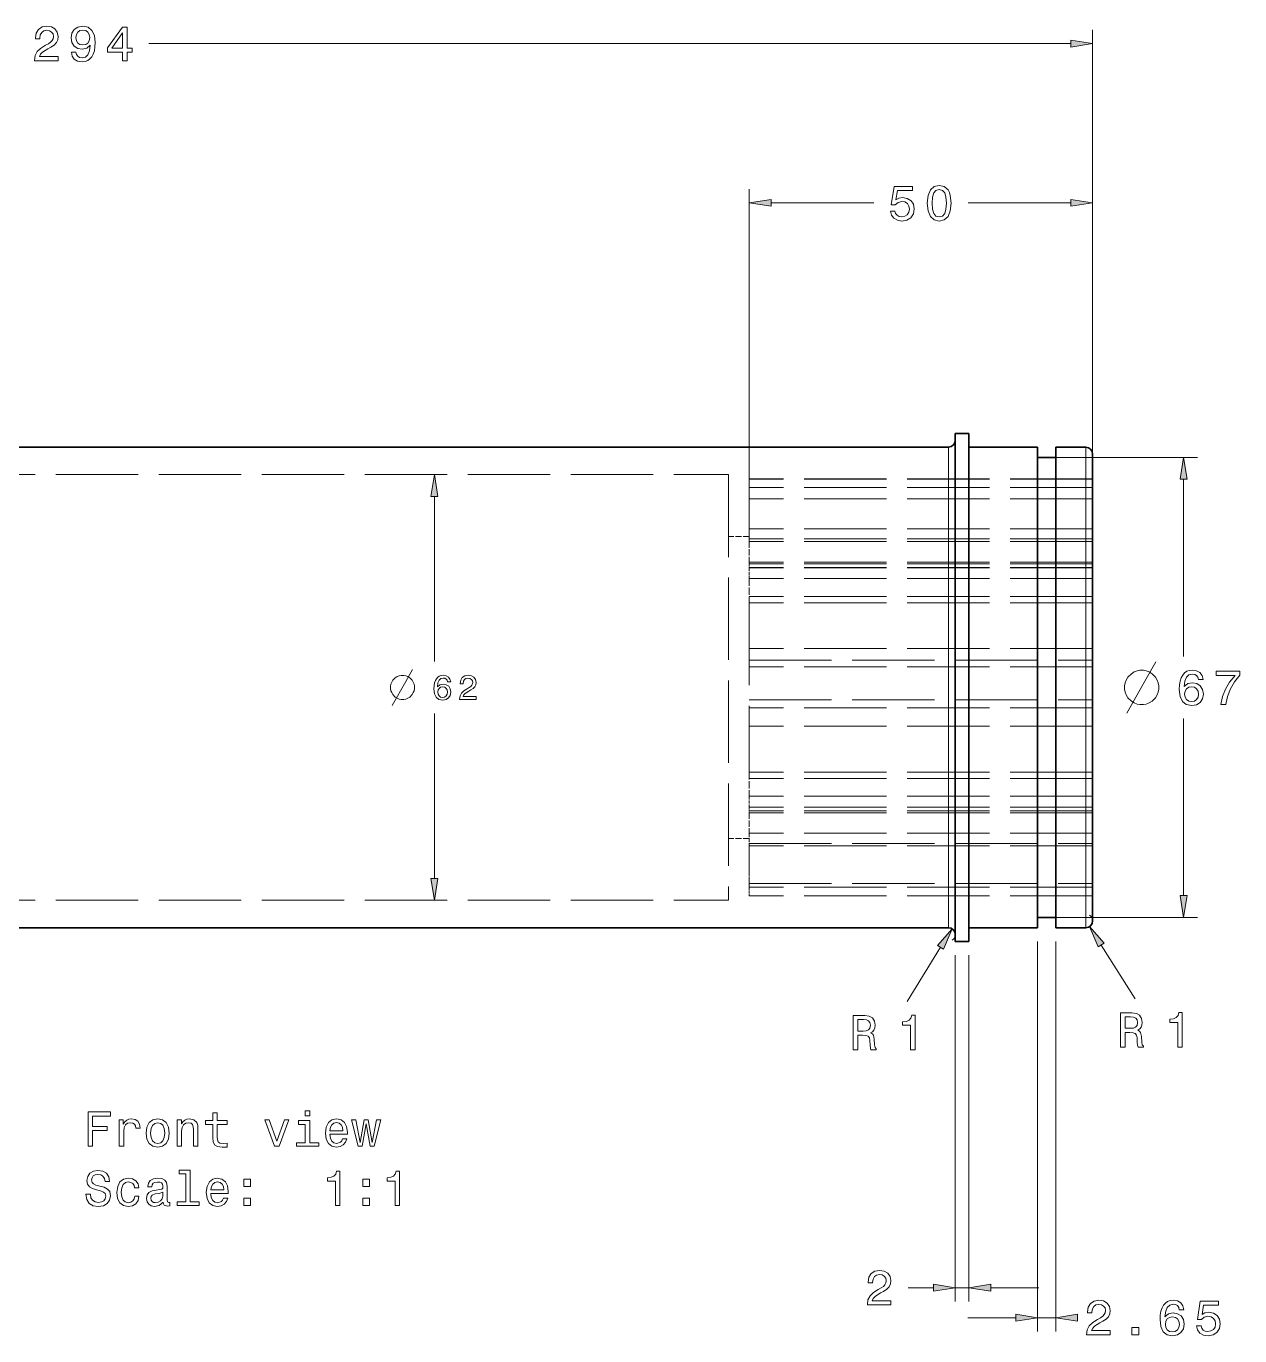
# Model space of a CAD drawing. Extents: x -14 to 541, y 210 to 400.
# Drawn here: x 170 to 346.8, y 209.5 to 400.3 of the extents above; entities that cross this region are included whole.
import ezdxf

# ---------------------------------------------------------------- set-up
doc = ezdxf.new("R2010")
doc.units = 0
doc.linetypes.add('DASHED', pattern=[15, 12, -3])

msp = doc.modelspace()

# ---------------------------------------------------------------- linework, layer by layer
at = {"color": 3, "lineweight": 13}
for p, q in [((325.36, 328.58), (325.36, 399.77)), ((187.9, 397.77), (322.19, 397.77)), ((275.36, 333.44), (275.36, 376.57)), ((325.36, 333.44), (325.36, 376.57)), ((319.36, 337.49), (340.63, 337.49)), ((338.63, 308.52), (338.63, 334.32)), ((338.63, 273.67), (338.63, 299.46)), ((319.36, 270.49), (340.63, 270.49)), ((317.36, 266.99), (317.36, 210.19)), ((320.01, 266.99), (320.01, 210.19)), ((305.36, 264.99), (305.36, 214.54)), ((307.36, 264.99), (307.36, 214.54))]:
    msp.add_line(p, q, dxfattribs=at)
at = {"color": 3, "lineweight": 13, "ltscale": 0.373895}
for p, q in [((278.54, 374.57), (293.49, 374.57)), ((307.23, 374.57), (322.19, 374.57))]:
    msp.add_line(p, q, dxfattribs=at)
at = {"color": 7, "lineweight": 35, "ltscale": 0.05}
for p, q in [((307.36, 340.99), (305.36, 340.99)), ((307.36, 266.99), (305.36, 266.99))]:
    msp.add_line(p, q, dxfattribs=at)
at = {"color": 7, "lineweight": 35}
for p, q in [((305.36, 340.99), (305.36, 266.99)), ((307.36, 340.99), (307.36, 266.99)), ((98.86, 338.99), (304.36, 338.99)), ((317.36, 338.99), (317.36, 268.99)), ((320.01, 338.99), (320.01, 268.99)), ((325.36, 269.99), (325.36, 337.99)), ((98.86, 268.99), (304.36, 268.99))]:
    msp.add_line(p, q, dxfattribs=at)
at = {"color": 7, "linetype": 'DASHED', "lineweight": 13}
for p, q in [((304.36, 338.99), (304.36, 268.99)), ((324.36, 268.99), (324.36, 338.99)), ((84.36, 334.99), (272.36, 334.99)), ((272.36, 334.99), (272.36, 272.99)), ((325.36, 334.36), (275.36, 334.36)), ((325.36, 334.32), (275.36, 334.32)), ((325.36, 333.1), (275.36, 333.1)), ((325.36, 331.44), (275.36, 331.44)), ((325.36, 327.08), (275.36, 327.08)), ((325.36, 325.64), (275.36, 325.64)), ((325.36, 325.24), (275.36, 325.24)), ((325.36, 322.25), (275.36, 322.25)), ((325.36, 321.98), (275.36, 321.98)), ((325.36, 321.44), (275.36, 321.44)), ((325.36, 321.43), (275.36, 321.43)), ((325.36, 321.42), (275.36, 321.42)), ((325.36, 319.84), (275.36, 319.84)), ((325.36, 317.25), (275.36, 317.25)), ((325.36, 316.33), (275.36, 316.33)), ((275.36, 316.33), (275.36, 291.65)), ((325.36, 309.64), (275.36, 309.64)), ((275.36, 307.98), (325.36, 307.98)), ((325.36, 306.98), (275.36, 306.98)), ((275.36, 302.18), (325.36, 302.18)), ((325.36, 301), (275.36, 301)), ((325.36, 298.34), (275.36, 298.34)), ((325.36, 291.65), (275.36, 291.65)), ((325.36, 290.74), (275.36, 290.74)), ((325.36, 288.14), (275.36, 288.14)), ((325.36, 286.56), (275.36, 286.56)), ((325.36, 286.56), (275.36, 286.56)), ((325.36, 286.54), (275.36, 286.54)), ((325.36, 286), (275.36, 286)), ((325.36, 285.73), (275.36, 285.73)), ((325.36, 282.74), (275.36, 282.74)), ((275.36, 281.25), (325.36, 281.25)), ((325.36, 280.91), (275.36, 280.91)), ((275.36, 275.45), (325.36, 275.45)), ((325.36, 274.88), (275.36, 274.88)), ((84.36, 272.99), (272.36, 272.99)), ((325.36, 273.66), (275.36, 273.66)), ((325.36, 273.62), (275.36, 273.62))]:
    msp.add_line(p, q, dxfattribs=at)
at = {"color": 7, "lineweight": 13}
for p, q in [((304.36, 338.99), (304.36, 268.99)), ((324.36, 268.99), (324.36, 338.99)), ((229.51, 307.77), (229.51, 331.82)), ((229.51, 276.17), (229.51, 300.21))]:
    msp.add_line(p, q, dxfattribs=at)
at = {"color": 7, "lineweight": 35, "ltscale": 0.25}
for p, q in [((307.36, 338.99), (317.36, 338.99)), ((307.36, 268.99), (317.36, 268.99))]:
    msp.add_line(p, q, dxfattribs=at)
at = {"color": 7, "lineweight": 35, "ltscale": 0.108751}
for p, q in [((320.01, 338.99), (324.36, 338.99)), ((320.01, 268.99), (324.36, 268.99))]:
    msp.add_line(p, q, dxfattribs=at)
at = {"color": 7, "lineweight": 35, "ltscale": 0.066249}
for p, q in [((317.36, 337.49), (320.01, 337.49)), ((317.36, 270.49), (320.01, 270.49))]:
    msp.add_line(p, q, dxfattribs=at)
at = {"color": 7, "linetype": 'DASHED', "lineweight": 13, "ltscale": 0.031604}
for p, q in [((275.36, 334.36), (275.36, 333.1)), ((275.36, 274.88), (275.36, 273.62))]:
    msp.add_line(p, q, dxfattribs=at)
at = {"color": 7, "linetype": 'DASHED', "lineweight": 13, "ltscale": 0.150557}
for p, q in [((275.36, 333.1), (275.36, 327.08)), ((275.36, 280.91), (275.36, 274.88))]:
    msp.add_line(p, q, dxfattribs=at)
at = {"color": 7, "linetype": 'DASHED', "lineweight": 13, "ltscale": 0.145}
msp.add_line((275.36, 325.64), (275.36, 331.44), dxfattribs=at)
at = {"color": 7, "linetype": 'DASHED', "lineweight": 13, "ltscale": 0.045844}
for p, q in [((275.36, 327.08), (275.36, 325.24)), ((275.36, 282.74), (275.36, 280.91))]:
    msp.add_line(p, q, dxfattribs=at)
at = {"color": 7, "linetype": 'DASHED', "lineweight": 13, "ltscale": 0.075}
for p, q in [((275.36, 326), (272.36, 326)), ((275.36, 281.99), (272.36, 281.99))]:
    msp.add_line(p, q, dxfattribs=at)
at = {"color": 7, "linetype": 'DASHED', "lineweight": 13, "ltscale": 0.074828}
for p, q in [((275.36, 325.24), (275.36, 322.25)), ((275.36, 285.73), (275.36, 282.74))]:
    msp.add_line(p, q, dxfattribs=at)
at = {"color": 7, "linetype": 'DASHED', "lineweight": 13, "ltscale": 0.020639}
msp.add_line((275.36, 322.25), (275.36, 321.42), dxfattribs=at)
at = {"color": 7, "linetype": 'DASHED', "lineweight": 13, "ltscale": 0.039912}
for p, q in [((275.36, 321.44), (275.36, 319.84)), ((275.36, 288.14), (275.36, 286.54))]:
    msp.add_line(p, q, dxfattribs=at)
at = {"color": 7, "linetype": 'DASHED', "lineweight": 13, "ltscale": 0.087775}
for p, q in [((275.36, 319.84), (275.36, 316.33)), ((275.36, 291.65), (275.36, 288.14))]:
    msp.add_line(p, q, dxfattribs=at)
at = {"color": 7, "linetype": 'DASHED', "lineweight": 13, "ltscale": 0.020248}
msp.add_line((275.36, 286.54), (275.36, 285.73), dxfattribs=at)
at = {"color": 7, "linetype": 'DASHED', "lineweight": 13, "ltscale": 0.10875}
msp.add_line((275.36, 276.9), (275.36, 281.25), dxfattribs=at)
at = {"color": 7, "linetype": 'DASHED', "lineweight": 13, "ltscale": 0.03625}
msp.add_line((275.36, 275.45), (275.36, 276.9), dxfattribs=at)
at = {"color": 3, "lineweight": 13, "ltscale": 0.231792}
msp.add_line((303.22, 266.14), (298.35, 258.25), dxfattribs=at)
at = {"color": 3, "lineweight": 13, "ltscale": 0.231816}
msp.add_line((326.6, 266.47), (331.58, 258.65), dxfattribs=at)
at = {"color": 3, "lineweight": 13, "ltscale": 0.091779}
msp.add_line((298.51, 216.54), (302.19, 216.54), dxfattribs=at)
at = {"color": 3, "lineweight": 13, "ltscale": 0.05}
msp.add_line((305.36, 216.54), (307.36, 216.54), dxfattribs=at)
at = {"color": 3, "lineweight": 13, "ltscale": 0.174625}
for p, q in [((310.54, 216.54), (317.52, 216.54)), ((307.2, 212.19), (314.19, 212.19))]:
    msp.add_line(p, q, dxfattribs=at)
at = {"color": 3, "lineweight": 13, "ltscale": 0.066249}
msp.add_line((317.36, 212.19), (320.01, 212.19), dxfattribs=at)
at = {"color": 3, "lineweight": 13}
for points in [[(171.27, 395.27), (174.7, 395.27), (174.7, 395.89), (171.99, 395.89), (172.14, 396.23), (172.4, 396.51), (173.2, 397.02), (173.62, 397.24), (174.1, 397.55), (174.44, 397.91), (174.63, 398.33), (174.7, 398.82), (174.58, 399.42), (174.24, 399.9), (173.72, 400.2), (173.05, 400.31), (172.36, 400.19), (171.84, 399.85), (171.5, 399.31), (171.38, 398.59), (171.38, 398.49), (172.04, 398.49), (172.04, 398.55), (172.1, 399.04), (172.3, 399.4), (172.61, 399.63), (173.02, 399.71), (173.43, 399.64), (173.74, 399.46), (173.95, 399.18), (174.02, 398.82), (173.97, 398.49), (173.83, 398.21), (173.6, 397.97), (173.28, 397.75), (172.86, 397.52), (172.15, 397.07), (171.65, 396.6), (171.36, 396.02), (171.27, 395.29)], [(176.63, 396.51), (176.74, 395.94), (177.05, 395.5), (177.54, 395.23), (178.19, 395.13), (178.61, 395.18), (179, 395.31), (179.32, 395.53), (179.59, 395.85), (179.81, 396.24), (179.97, 396.73), (180.06, 397.3), (180.1, 397.94), (179.97, 398.96), (179.62, 399.7), (179.06, 400.15), (178.29, 400.31), (177.58, 400.18), (177.05, 399.83), (176.7, 399.3), (176.59, 398.63), (176.7, 397.94), (177.04, 397.41), (177.55, 397.08), (178.19, 396.97), (178.87, 397.11), (179.38, 397.53), (179.26, 396.73), (179.03, 396.16), (178.68, 395.82), (178.2, 395.71), (177.82, 395.76), (177.55, 395.92), (177.37, 396.17), (177.29, 396.51)], [(177.29, 398.64), (177.36, 399.08), (177.56, 399.44), (177.88, 399.66), (178.29, 399.74), (178.71, 399.66), (179.04, 399.44), (179.24, 399.09), (179.32, 398.64), (179.24, 398.19), (179.04, 397.85), (178.71, 397.64), (178.27, 397.57), (177.87, 397.64), (177.56, 397.85), (177.36, 398.18)], [(184.09, 395.27), (184.74, 395.27), (184.74, 396.51), (185.46, 396.51), (185.46, 397.09), (184.74, 397.09), (184.74, 400.16), (184.09, 400.16), (181.9, 397.14), (181.9, 396.51), (184.09, 396.51)], [(182.5, 397.09), (184.09, 399.33), (184.09, 397.09)], [(322.19, 397.27), (325.36, 397.77), (322.19, 398.27)], [(295.91, 373.38), (296.06, 372.79), (296.42, 372.33), (296.94, 372.04), (297.6, 371.93), (298.33, 372.06), (298.9, 372.41), (299.26, 372.97), (299.39, 373.7), (299.27, 374.37), (298.92, 374.89), (298.38, 375.23), (297.69, 375.35), (297.14, 375.27), (296.73, 375.03), (296.93, 376.38), (299.12, 376.38), (299.12, 376.97), (296.45, 376.97), (296.05, 374.31), (296.63, 374.31), (297.04, 374.65), (297.58, 374.78), (298.04, 374.7), (298.39, 374.47), (298.61, 374.11), (298.69, 373.66), (298.61, 373.21), (298.38, 372.85), (298.03, 372.63), (297.58, 372.55), (297.2, 372.6), (296.9, 372.77), (296.68, 373.03), (296.58, 373.38)], [(301.29, 374.52), (301.4, 373.39), (301.74, 372.58), (302.28, 372.09), (303.03, 371.93), (303.77, 372.09), (304.31, 372.58), (304.64, 373.39), (304.76, 374.52), (304.64, 375.64), (304.51, 376.09), (304.31, 376.45), (303.77, 376.94), (303.03, 377.11), (302.28, 376.94), (301.74, 376.45), (301.4, 375.64)], [(301.98, 374.52), (302.04, 375.39), (302.22, 376.02), (302.55, 376.38), (303.03, 376.51), (303.51, 376.38), (303.83, 376.02), (304.01, 375.39), (304.07, 374.52), (304.01, 373.64), (303.83, 373.01), (303.51, 372.64), (303.03, 372.52), (302.55, 372.64), (302.22, 373.01), (302.04, 373.64)], [(278.54, 375.08), (275.36, 374.57), (278.54, 374.07)], [(322.19, 374.07), (325.36, 374.57), (322.19, 375.08)], [(339.13, 334.32), (338.63, 337.49), (338.12, 334.32)], [(332.77, 306.49), (332.27, 306.49), (331.85, 306.41), (331.44, 306.24), (331.02, 305.99), (330.52, 305.49), (330.27, 305.07), (330.1, 304.66), (330.02, 304.24), (330.02, 303.74), (330.1, 303.32), (330.27, 302.91), (330.52, 302.49), (331.02, 301.99), (331.44, 301.74), (331.85, 301.57), (332.27, 301.49), (332.77, 301.49), (333.19, 301.57), (333.6, 301.74), (334.02, 301.99), (334.52, 302.49), (334.77, 302.91), (334.94, 303.32), (335.02, 303.74), (335.02, 304.24), (334.94, 304.66), (334.77, 305.07), (334.52, 305.49), (334.02, 305.99), (333.6, 306.24), (333.19, 306.41)], [(341.46, 305.14), (341.32, 305.73), (341, 306.16), (340.51, 306.43), (339.88, 306.53), (339.45, 306.48), (339.09, 306.34), (338.76, 306.12), (338.49, 305.8), (338.27, 305.4), (338.11, 304.92), (338.01, 304.35), (337.98, 303.71), (338.1, 302.69), (338.45, 301.94), (339.02, 301.5), (339.8, 301.35), (340.5, 301.48), (341.03, 301.82), (341.38, 302.35), (341.5, 303.03), (341.38, 303.71), (341.05, 304.24), (340.54, 304.57), (339.9, 304.68), (339.22, 304.54), (338.71, 304.13), (338.81, 304.92), (339.04, 305.49), (339.4, 305.83), (339.89, 305.94), (340.25, 305.89), (340.52, 305.73), (340.7, 305.48), (340.79, 305.14)], [(344.06, 301.49), (344.79, 301.49), (345.03, 302.68), (345.45, 303.79), (346.04, 304.82), (346.81, 305.78), (346.81, 306.38), (343.38, 306.38), (343.38, 305.73), (346.12, 305.73), (345.32, 304.75), (344.73, 303.74), (344.31, 302.66)], [(340.8, 303.02), (340.72, 302.56), (340.52, 302.22), (340.2, 301.99), (339.79, 301.92), (339.37, 301.99), (339.04, 302.21), (338.84, 302.56), (338.77, 303.01), (338.84, 303.46), (339.04, 303.8), (339.38, 304.01), (339.82, 304.09), (340.21, 304.01), (340.52, 303.8), (340.72, 303.47)], [(338.12, 273.67), (338.63, 270.49), (339.13, 273.67)], [(327.03, 266.74), (324.9, 269.15), (326.18, 266.2)], [(303.65, 265.88), (304.89, 268.84), (302.79, 266.4)], [(290.5, 251.22), (291.17, 251.22), (291.17, 253.33), (291.86, 253.33), (292.36, 253.31), (292.68, 253.21), (292.85, 252.97), (292.93, 252.54), (292.96, 251.9), (293, 251.47), (293.09, 251.22), (293.85, 251.22), (293.85, 251.36), (293.68, 251.56), (293.62, 251.93), (293.57, 252.74), (293.45, 253.34), (293.29, 253.52), (293.03, 253.66), (293.31, 253.84), (293.52, 254.09), (293.65, 254.41), (293.69, 254.79), (293.59, 255.4), (293.3, 255.85), (292.82, 256.13), (292.18, 256.22), (290.5, 256.22)], [(298.86, 251.22), (299.51, 251.22), (299.51, 256.26), (299.02, 256.26), (298.89, 255.82), (298.64, 255.52), (298.24, 255.35), (297.69, 255.29), (297.69, 254.78), (298.86, 254.78)], [(329.42, 251.61), (330.09, 251.61), (330.09, 253.72), (330.77, 253.72), (331.28, 253.7), (331.59, 253.6), (331.77, 253.36), (331.84, 252.94), (331.87, 252.29), (331.92, 251.87), (332, 251.61), (332.76, 251.61), (332.76, 251.75), (332.6, 251.95), (332.54, 252.33), (332.49, 253.13), (332.36, 253.73), (332.2, 253.92), (331.94, 254.06), (332.23, 254.24), (332.43, 254.49), (332.56, 254.8), (332.6, 255.19), (332.5, 255.79), (332.21, 256.25), (331.74, 256.52), (331.09, 256.61), (329.42, 256.61)], [(330.9, 256), (331.34, 255.96), (331.65, 255.82), (331.85, 255.57), (331.91, 255.17), (331.84, 254.75), (331.64, 254.5), (331.31, 254.37), (330.86, 254.34), (330.09, 254.34), (330.09, 256)], [(337.77, 251.61), (338.43, 251.61), (338.43, 256.65), (337.94, 256.65), (337.81, 256.21), (337.55, 255.91), (337.15, 255.74), (336.6, 255.68), (336.6, 255.17), (337.77, 255.17)], [(291.99, 255.61), (292.43, 255.56), (292.74, 255.43), (292.93, 255.17), (293, 254.78), (292.93, 254.36), (292.73, 254.11), (292.4, 253.98), (291.95, 253.94), (291.17, 253.94), (291.17, 255.61)], [(292.56, 214.04), (295.99, 214.04), (295.99, 214.66), (293.28, 214.66), (293.43, 215), (293.69, 215.28), (294.49, 215.79), (294.91, 216.01), (295.39, 216.32), (295.73, 216.68), (295.92, 217.1), (295.99, 217.59), (295.87, 218.19), (295.53, 218.67), (295.01, 218.97), (294.34, 219.08), (293.65, 218.96), (293.13, 218.62), (292.79, 218.08), (292.67, 217.36), (292.67, 217.26), (293.33, 217.26), (293.33, 217.32), (293.39, 217.81), (293.59, 218.17), (293.9, 218.4), (294.31, 218.48), (294.72, 218.41), (295.03, 218.23), (295.24, 217.95), (295.31, 217.59), (295.26, 217.26), (295.12, 216.98), (294.89, 216.74), (294.57, 216.52), (294.15, 216.29), (293.44, 215.84), (292.95, 215.37), (292.65, 214.79), (292.56, 214.06)], [(302.19, 216.04), (305.36, 216.54), (302.19, 217.05)], [(310.54, 217.05), (307.36, 216.54), (310.54, 216.04)], [(324.5, 209.69), (327.94, 209.69), (327.94, 210.31), (325.23, 210.31), (325.38, 210.65), (325.64, 210.93), (326.44, 211.44), (326.86, 211.66), (327.34, 211.97), (327.67, 212.33), (327.87, 212.76), (327.94, 213.24), (327.82, 213.84), (327.48, 214.32), (326.96, 214.62), (326.29, 214.73), (325.6, 214.61), (325.07, 214.27), (324.74, 213.73), (324.62, 213.01), (324.62, 212.91), (325.28, 212.91), (325.28, 212.97), (325.34, 213.46), (325.53, 213.82), (325.84, 214.05), (326.26, 214.13), (326.67, 214.06), (326.98, 213.88), (327.18, 213.6), (327.26, 213.25), (327.21, 212.91), (327.07, 212.63), (326.84, 212.39), (326.52, 212.17), (326.1, 211.94), (325.39, 211.49), (324.89, 211.02), (324.6, 210.44), (324.5, 209.71)], [(338.67, 213.35), (338.53, 213.93), (338.21, 214.36), (337.72, 214.64), (337.09, 214.73), (336.66, 214.68), (336.3, 214.54), (335.97, 214.32), (335.7, 214), (335.48, 213.61), (335.32, 213.12), (335.22, 212.55), (335.19, 211.91), (335.31, 210.89), (335.66, 210.15), (336.23, 209.7), (337.01, 209.55), (337.71, 209.68), (338.24, 210.02), (338.59, 210.55), (338.71, 211.23), (338.59, 211.91), (338.26, 212.44), (337.74, 212.77), (337.11, 212.88), (336.43, 212.74), (335.91, 212.33), (336.02, 213.12), (336.25, 213.69), (336.61, 214.03), (337.1, 214.15), (337.46, 214.09), (337.73, 213.94), (337.91, 213.68), (338, 213.35)], [(340.49, 211), (340.65, 210.41), (341, 209.95), (341.52, 209.66), (342.18, 209.55), (342.91, 209.68), (343.48, 210.03), (343.84, 210.59), (343.97, 211.31), (343.85, 211.98), (343.51, 212.51), (342.97, 212.85), (342.27, 212.97), (341.73, 212.88), (341.31, 212.65), (341.51, 213.99), (343.7, 213.99), (343.7, 214.59), (341.03, 214.59), (340.63, 211.93), (341.21, 211.93), (341.63, 212.27), (342.16, 212.4), (342.62, 212.32), (342.97, 212.09), (343.2, 211.73), (343.28, 211.28), (343.2, 210.82), (342.97, 210.47), (342.61, 210.25), (342.16, 210.17), (341.78, 210.22), (341.48, 210.38), (341.27, 210.64), (341.16, 211)], [(314.19, 211.69), (317.36, 212.19), (314.19, 212.7)], [(323.19, 212.7), (320.01, 212.19), (323.19, 211.69)], [(338.01, 211.22), (337.93, 210.77), (337.73, 210.42), (337.41, 210.19), (337, 210.12), (336.58, 210.19), (336.25, 210.41), (336.04, 210.76), (335.98, 211.21), (336.05, 211.66), (336.25, 212), (336.58, 212.21), (337.03, 212.29), (337.42, 212.21), (337.73, 212.01), (337.93, 211.67)], [(331.1, 209.69), (332.1, 209.69), (332.1, 210.77), (331.1, 210.77)]]:
    msp.add_lwpolyline(points, close=True, dxfattribs=at)
at = {"color": 7, "lineweight": 13}
for points in [[(230.01, 331.82), (229.51, 334.99), (229, 331.82)], [(225.03, 305.74), (224.68, 305.74), (224.38, 305.68), (224.09, 305.57), (223.8, 305.39), (223.45, 305.04), (223.28, 304.75), (223.16, 304.46), (223.1, 304.17), (223.1, 303.82), (223.16, 303.52), (223.28, 303.23), (223.45, 302.94), (223.8, 302.59), (224.09, 302.42), (224.38, 302.3), (224.68, 302.24), (225.03, 302.24), (225.32, 302.3), (225.61, 302.42), (225.9, 302.59), (226.25, 302.94), (226.43, 303.23), (226.54, 303.52), (226.6, 303.82), (226.6, 304.17), (226.54, 304.46), (226.43, 304.75), (226.25, 305.04), (225.9, 305.39), (225.61, 305.57), (225.32, 305.68)], [(231.87, 304.8), (231.77, 305.21), (231.55, 305.51), (231.21, 305.7), (230.77, 305.77), (230.47, 305.73), (230.21, 305.64), (229.98, 305.48), (229.79, 305.26), (229.64, 304.98), (229.53, 304.64), (229.46, 304.24), (229.44, 303.79), (229.52, 303.08), (229.77, 302.56), (230.17, 302.25), (230.71, 302.14), (231.2, 302.23), (231.57, 302.47), (231.81, 302.84), (231.9, 303.32), (231.81, 303.79), (231.58, 304.16), (231.22, 304.39), (230.78, 304.48), (230.3, 304.37), (229.94, 304.09), (230.02, 304.64), (230.18, 305.04), (230.43, 305.28), (230.77, 305.36), (231.02, 305.32), (231.21, 305.21), (231.34, 305.03), (231.41, 304.8)], [(233.17, 302.24), (235.57, 302.24), (235.57, 302.67), (233.67, 302.67), (233.78, 302.91), (233.96, 303.11), (234.52, 303.47), (234.81, 303.62), (235.15, 303.83), (235.38, 304.09), (235.52, 304.38), (235.57, 304.72), (235.48, 305.15), (235.25, 305.48), (234.88, 305.69), (234.42, 305.77), (233.93, 305.68), (233.56, 305.44), (233.33, 305.07), (233.25, 304.57), (233.25, 304.5), (233.7, 304.5), (233.7, 304.54), (233.75, 304.88), (233.89, 305.13), (234.1, 305.29), (234.39, 305.35), (234.68, 305.3), (234.9, 305.17), (235.04, 304.97), (235.09, 304.73), (235.06, 304.5), (234.96, 304.3), (234.8, 304.13), (234.58, 303.98), (234.28, 303.81), (233.79, 303.5), (233.44, 303.17), (233.23, 302.77), (233.17, 302.26)], [(231.41, 303.31), (231.36, 302.99), (231.21, 302.75), (230.99, 302.59), (230.7, 302.54), (230.41, 302.59), (230.18, 302.75), (230.03, 302.99), (229.99, 303.31), (230.04, 303.62), (230.18, 303.85), (230.41, 304.01), (230.73, 304.06), (231, 304.01), (231.21, 303.86), (231.36, 303.62)], [(229, 276.17), (229.51, 272.99), (230.01, 276.17)], [(211.36, 242.32), (210.69, 242.32), (210.69, 241.6), (211.36, 241.6)], [(179.05, 237.15), (179.72, 237.15), (179.72, 239.45), (181.83, 239.45), (181.83, 240.05), (179.72, 240.05), (179.72, 241.54), (182.31, 241.54), (182.31, 242.15), (179.05, 242.15)], [(183.61, 237.15), (184.25, 237.15), (184.25, 239.36), (184.31, 239.89), (184.51, 240.28), (184.82, 240.51), (185.25, 240.59), (185.57, 240.54), (185.8, 240.39), (185.95, 240.15), (186, 239.81), (186.64, 239.81), (186.55, 240.4), (186.31, 240.82), (185.92, 241.07), (185.38, 241.15), (185.01, 241.1), (184.69, 240.95), (184.41, 240.71), (184.19, 240.38), (184.19, 241.02), (183.61, 241.02)], [(187.53, 239.08), (187.64, 238.2), (187.97, 237.55), (188.5, 237.15), (189.2, 237.01), (189.9, 237.15), (190.43, 237.55), (190.76, 238.19), (190.88, 239.08), (190.76, 239.96), (190.43, 240.61), (189.9, 241.01), (189.2, 241.15), (188.5, 241.01), (187.97, 240.61), (187.64, 239.96)], [(188.17, 239.09), (188.24, 239.74), (188.44, 240.2), (188.76, 240.49), (189.2, 240.59), (189.64, 240.49), (189.96, 240.21), (190.16, 239.74), (190.23, 239.09), (190.16, 238.43), (189.96, 237.96), (189.64, 237.67), (189.2, 237.57), (188.76, 237.67), (188.44, 237.96), (188.24, 238.43)], [(192.05, 237.15), (192.68, 237.15), (192.68, 239.38), (192.75, 239.89), (192.96, 240.27), (193.28, 240.5), (193.71, 240.59), (194.06, 240.51), (194.28, 240.32), (194.38, 239.99), (194.42, 239.56), (194.42, 237.15), (195.05, 237.15), (195.05, 239.69), (195.03, 240.2), (194.9, 240.63), (194.47, 241.02), (193.81, 241.15), (193.44, 241.1), (193.13, 240.97), (192.86, 240.74), (192.65, 240.43), (192.65, 241.02), (192.05, 241.02)], [(197.24, 240.35), (197.24, 238.41), (197.28, 237.78), (197.48, 237.35), (197.89, 237.1), (198.57, 237.01), (199.32, 237.05), (199.32, 237.6), (198.77, 237.55), (198.27, 237.61), (198.01, 237.79), (197.89, 238.09), (197.87, 238.52), (197.87, 240.35), (199.32, 240.35), (199.32, 240.89), (197.87, 240.89), (197.87, 242.02), (197.24, 242.02), (197.24, 240.89), (196.14, 240.89), (196.14, 240.35)], [(206.22, 237.15), (206.89, 237.15), (208.3, 241.02), (207.65, 241.02), (206.56, 237.9), (205.45, 241.02), (204.79, 241.02)], [(211.34, 237.68), (211.34, 240.89), (209.71, 240.89), (209.71, 240.35), (210.7, 240.35), (210.7, 237.68), (209.41, 237.68), (209.41, 237.15), (212.65, 237.15), (212.65, 237.68)], [(214.29, 238.9), (216.83, 238.9), (216.83, 239.2), (216.72, 240.02), (216.4, 240.64), (215.9, 241.02), (215.23, 241.15), (214.57, 241.01), (214.07, 240.61), (213.74, 239.95), (213.63, 239.09), (213.74, 238.2), (214.06, 237.55), (214.56, 237.15), (215.21, 237.01), (215.77, 237.11), (216.23, 237.35), (216.57, 237.74), (216.76, 238.26), (216.13, 238.26), (216.01, 237.97), (215.82, 237.75), (215.28, 237.58), (214.87, 237.66), (214.56, 237.91), (214.36, 238.32), (214.29, 238.88)], [(214.29, 239.43), (214.37, 239.93), (214.56, 240.3), (214.86, 240.52), (215.25, 240.6), (215.63, 240.52), (215.93, 240.3), (216.11, 239.93), (216.17, 239.43)], [(218.99, 237.15), (219.56, 240.43), (220.14, 237.15), (220.75, 237.15), (221.7, 241.02), (221.08, 241.02), (220.44, 237.73), (219.87, 241.02), (219.25, 241.02), (218.68, 237.73), (218.04, 241.02), (217.43, 241.02), (218.38, 237.15)], [(179.39, 230.16), (178.74, 230.16), (178.88, 229.4), (179.24, 228.83), (179.79, 228.5), (180.54, 228.37), (181.29, 228.49), (181.84, 228.81), (182.19, 229.3), (182.32, 229.96), (182.22, 230.55), (181.91, 230.93), (181.42, 231.18), (180.77, 231.37), (180.21, 231.51), (179.84, 231.67), (179.63, 231.9), (179.56, 232.26), (179.63, 232.58), (179.82, 232.83), (180.1, 232.99), (180.5, 233.05), (180.9, 232.98), (181.22, 232.78), (181.43, 232.46), (181.53, 232.02), (182.19, 232.02), (182.19, 232.03), (182.07, 232.71), (181.73, 233.22), (181.2, 233.53), (180.48, 233.64), (179.83, 233.53), (179.33, 233.23), (179, 232.76), (178.89, 232.16), (178.98, 231.62), (179.25, 231.25), (179.69, 231), (180.28, 230.82), (180.86, 230.65), (181.3, 230.49), (181.57, 230.26), (181.66, 229.89), (181.57, 229.5), (181.35, 229.22), (181.01, 229.04), (180.57, 228.98), (180.08, 229.06), (179.71, 229.29), (179.47, 229.66)], [(193.31, 233.15), (193.31, 229.04), (192.01, 229.04), (192.01, 228.51), (195.24, 228.51), (195.24, 229.04), (193.94, 229.04), (193.94, 233.68), (192.32, 233.68), (192.32, 233.15)], [(215.1, 228.51), (215.75, 228.51), (215.75, 233.55), (215.26, 233.55), (215.13, 233.11), (214.87, 232.81), (214.48, 232.64), (213.93, 232.58), (213.93, 232.07), (215.1, 232.07)], [(223.77, 228.51), (224.43, 228.51), (224.43, 233.55), (223.94, 233.55), (223.81, 233.11), (223.55, 232.81), (223.15, 232.64), (222.6, 232.58), (222.6, 232.07), (223.77, 232.07)], [(185.84, 231.1), (186.47, 231.1), (186.34, 231.67), (186.03, 232.13), (185.54, 232.41), (184.92, 232.52), (184.23, 232.37), (183.7, 231.97), (183.37, 231.31), (183.25, 230.43), (183.36, 229.56), (183.69, 228.91), (184.2, 228.51), (184.9, 228.37), (185.52, 228.48), (186, 228.78), (186.33, 229.26), (186.47, 229.89), (185.87, 229.89), (185.76, 229.49), (185.56, 229.19), (185.27, 229), (184.92, 228.94), (184.48, 229.04), (184.16, 229.32), (183.97, 229.79), (183.9, 230.46), (183.97, 231.1), (184.17, 231.57), (184.49, 231.86), (184.92, 231.96), (185.29, 231.9), (185.57, 231.73), (185.76, 231.46)], [(190.01, 229.01), (190.01, 228.99), (190.05, 228.75), (190.15, 228.58), (190.61, 228.44), (190.96, 228.5), (190.96, 228.99), (190.81, 228.96), (190.61, 229.06), (190.57, 229.35), (190.57, 231.35), (190.49, 231.86), (190.23, 232.22), (189.79, 232.44), (189.18, 232.52), (188.57, 232.43), (188.12, 232.19), (187.84, 231.8), (187.75, 231.3), (187.75, 231.26), (188.32, 231.26), (188.37, 231.56), (188.53, 231.77), (188.79, 231.9), (189.15, 231.95), (189.51, 231.92), (189.76, 231.81), (189.91, 231.62), (189.96, 231.36), (189.93, 231.06), (189.82, 230.91), (189.53, 230.84), (188.99, 230.78), (188.37, 230.65), (187.93, 230.42), (187.67, 230.06), (187.59, 229.53), (187.66, 229.05), (187.89, 228.7), (188.25, 228.47), (188.74, 228.4), (189.41, 228.55)], [(196.94, 230.26), (199.48, 230.26), (199.48, 230.56), (199.37, 231.39), (199.05, 232), (198.55, 232.38), (197.88, 232.52), (197.22, 232.37), (196.72, 231.97), (196.39, 231.31), (196.28, 230.45), (196.39, 229.56), (196.71, 228.91), (197.21, 228.51), (197.86, 228.37), (198.42, 228.47), (198.88, 228.71), (199.22, 229.1), (199.41, 229.62), (198.79, 229.62), (198.66, 229.33), (198.47, 229.12), (197.94, 228.94), (197.53, 229.02), (197.22, 229.27), (197.01, 229.69), (196.94, 230.24)], [(196.94, 230.79), (197.02, 231.29), (197.22, 231.66), (197.51, 231.88), (197.9, 231.96), (198.28, 231.88), (198.58, 231.66), (198.76, 231.29), (198.82, 230.79)], [(201.72, 231.31), (202.71, 231.31), (202.71, 232.38), (201.72, 232.38)], [(219.07, 231.31), (220.06, 231.31), (220.06, 232.38), (219.07, 232.38)], [(189.94, 229.87), (189.85, 229.49), (189.62, 229.2), (189.28, 229.01), (188.85, 228.95), (188.58, 228.99), (188.38, 229.1), (188.26, 229.3), (188.22, 229.58), (188.25, 229.84), (188.37, 230.02), (188.83, 230.22), (189.41, 230.3), (189.94, 230.48)], [(201.72, 228.51), (202.71, 228.51), (202.71, 229.58), (201.72, 229.58)], [(219.07, 228.51), (220.06, 228.51), (220.06, 229.58), (219.07, 229.58)]]:
    msp.add_lwpolyline(points, close=True, dxfattribs=at)
at = {"color": 3, "lineweight": 13}
msp.add_lwpolyline([(330.35, 300.24), (333.19, 305.24), (334.6, 307.74)], dxfattribs=at)
at = {"color": 7, "lineweight": 13}
msp.add_lwpolyline([(223.33, 301.37), (225.32, 304.87), (226.31, 306.62)], dxfattribs=at)
at = {"color": 7, "lineweight": 35}
for centre, start, end in [((304.36, 339.99), 270, 360), ((324.36, 337.99), 0, 90), ((304.36, 267.99), 360, 90), ((324.36, 269.99), 270, 360)]:
    msp.add_arc(centre, 1, start, end, dxfattribs=at)
at = {"color": 3, "lineweight": 13}
for centre, start, end in [((304.36, 267.99), 303.7185, 90), ((324.36, 269.99), 302.466, 57.0576)]:
    msp.add_arc(centre, 1, start, end, dxfattribs=at)
for points in [[(322.19, 397.27), (325.36, 397.77), (322.19, 397.27), (322.19, 398.27)], [(278.54, 375.08), (275.36, 374.57), (278.54, 375.08), (278.54, 374.07)], [(322.19, 374.07), (325.36, 374.57), (322.19, 374.07), (322.19, 375.08)], [(339.13, 334.32), (338.63, 337.49), (339.13, 334.32), (338.12, 334.32)], [(338.12, 273.67), (338.63, 270.49), (338.12, 273.67), (339.13, 273.67)], [(327.03, 266.74), (324.9, 269.15), (327.03, 266.74), (326.18, 266.2)], [(303.65, 265.88), (304.89, 268.84), (303.65, 265.88), (302.79, 266.4)], [(302.19, 216.04), (305.36, 216.54), (302.19, 216.04), (302.19, 217.05)], [(310.54, 217.05), (307.36, 216.54), (310.54, 217.05), (310.54, 216.04)], [(314.19, 211.69), (317.36, 212.19), (314.19, 211.69), (314.19, 212.7)], [(323.19, 212.7), (320.01, 212.19), (323.19, 212.7), (323.19, 211.69)]]:
    msp.add_solid(points, dxfattribs=at)
at = {"color": 7, "lineweight": 13}
for points in [[(230.01, 331.82), (229.51, 334.99), (230.01, 331.82), (229, 331.82)], [(229, 276.17), (229.51, 272.99), (229, 276.17), (230.01, 276.17)]]:
    msp.add_solid(points, dxfattribs=at)

doc.saveas('drawing.dxf')
